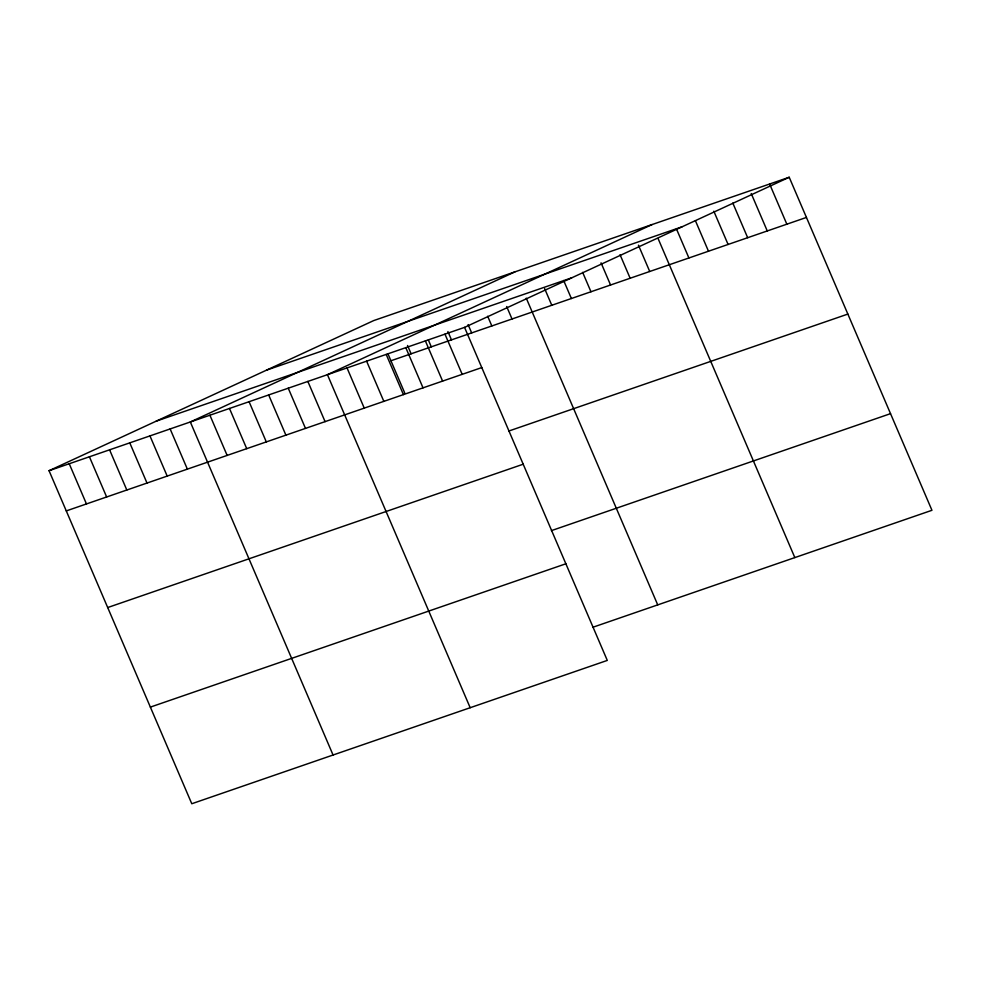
<?xml version="1.0" encoding="UTF-8"?>
<svg xmlns="http://www.w3.org/2000/svg" width="981" height="981" viewBox="0 0 981 981"><rect width="100%" height="100%" fill="white"/><g stroke="black" fill="none" stroke-linecap="round" stroke-linejoin="round"><path stroke-width="1.47" d="M49.05 470.708L464.553 327.384L607.288 660.421L191.786 803.746L49.05 470.708L373.712 320.579L789.215 177.254L931.95 510.292L592.855 627.264M514.976 271.847L190.326 421.977L333.062 755.014M652.095 224.551L327.433 374.681L470.181 707.718M464.553 327.384L789.215 177.254M266.574 370.119L682.077 226.795M156.187 421.168L571.69 277.844M390.929 360.763L806.431 217.439M66.279 510.905L481.781 367.581M508.759 431.051L847.854 314.079M107.689 607.546L523.192 464.209M551.432 530.623L890.527 413.651M150.375 707.105L565.878 563.781M769.619 184.011L786.848 224.195M751.225 193.539L767.265 230.952M732.819 203.067L747.669 237.709M713.825 211.209L728.086 244.465M695.431 220.737L708.49 251.222M676.436 228.88L688.907 257.978M658.03 238.408L794.831 557.588M638.447 245.164L649.729 271.492M620.041 254.692L630.145 278.248M601.046 262.834L610.562 285.005M582.653 272.362L590.967 291.762M563.658 280.505L571.383 298.518M544.663 288.647L551.788 305.275M526.27 298.175L657.724 604.885M506.674 306.526L512.021 318.997M487.68 316.262L491.837 325.962M468.096 324.601L471.665 332.927M447.912 331.566L451.481 339.88M444.969 334.141L462.186 374.337M428.329 339.916L431.297 346.845M425.374 340.898L442.603 381.094M407.556 345.496L411.113 353.81M405.791 347.654L423.019 387.851M387.961 353.834L404.736 392.976M386.195 354.411L403.424 394.607M366.612 361.167L383.841 401.364M347.029 367.924L364.245 408.121M307.85 381.437L325.079 421.634M288.255 388.194L305.483 428.39M268.671 394.951L285.9 435.147M249.088 401.707L266.305 441.904M229.493 408.464L246.721 448.66M209.909 415.221L227.138 455.417M170.142 428.942L187.359 469.126M149.958 435.907L167.187 476.092M129.774 442.86L147.003 483.057M109.59 449.825L126.819 490.022M89.418 456.79L106.635 496.975M69.234 463.755L86.463 503.94"/></g></svg>
